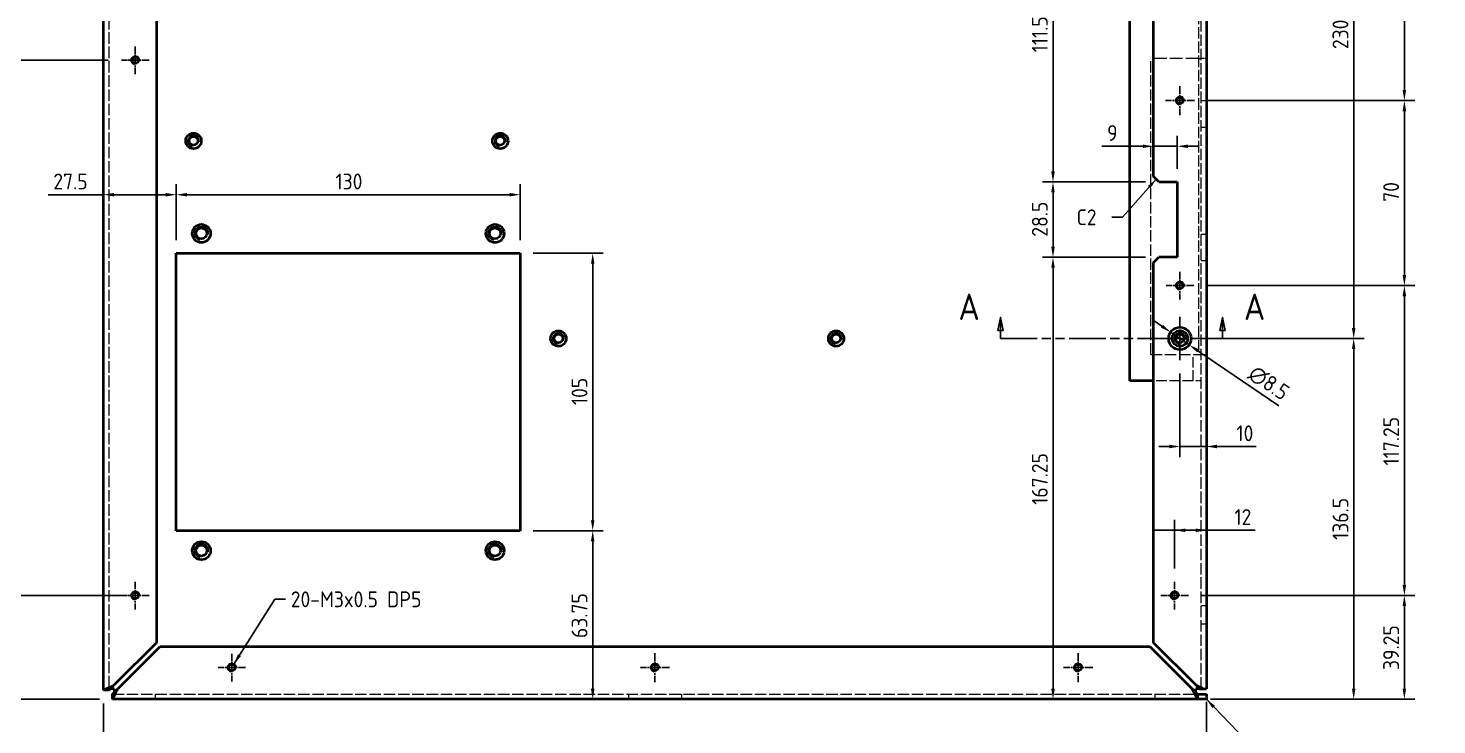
# Model space of a CAD drawing. Header units: millimetres. Extents: x 0 to 2378, y 0 to 1682.
# Drawn here: x 422 to 955, y 344 to 607 of the extents above; entities that cross this region are included whole.
import ezdxf

# ---------------------------------------------------------------- set-up
doc = ezdxf.new("R2010")
doc.units = ezdxf.units.MM
doc.header["$LTSCALE"] = 2
for name, pattern in [('CHAIN', [0.3543, 0.2362, -0.0295, 0.0591, -0.0295]), ('DASHED', [0.2067, 0.1654, -0.0413]), ('DOUBLE_DASH_CHAIN', [1.2403, 0.6614, -0.0827, 0.1654, -0.0827, 0.1654, -0.0827])]:
    doc.linetypes.add(name, pattern=pattern)
for name, color, linetype, lineweight in [('가려진 것(ISO)', 2, 'DASHED', 18), ('가시적인 것(ISO)', 3, 'Continuous', 40), ('가시적인 좁은 것(ISO)', 3, 'Continuous', 35), ('기호(ISO)', 5, 'Continuous', 25), ('단면선(ISO)', 7, 'CHAIN', 25), ('중심 표식(ISO)', 1, 'Continuous', 25), ('치수(ISO)', 2, 'Continuous', 25)]:
    doc.layers.add(name, color=color, linetype=linetype, lineweight=lineweight)
doc.styles.add('부품번호텍스트_PSTEK_POSCO', font='isocp.shx')
doc.styles.add('치수 텍스트_PSTEK_POSCO', font='isocp.shx')
doc.dimstyles.new('치수_PSTEK_POSCO', dxfattribs={"dimscale": 2, "dimtxt": 3, "dimasz": 2, "dimexe": 2, "dimexo": 2.5, "dimgap": 1, "dimtad": 1, "dimrnd": 1e-08, "dimdsep": 46, "dimtxsty": '치수 텍스트_PSTEK_POSCO', "dimcen": 0.09, "dimdle": 10, "dimclrd": 7, "dimclre": 7, "dimclrt": 2, "dimadec": 1, "dimazin": 2, "dimtfac": 1, "dimtmove": 0, "dimatfit": 3, "dimfxl": 0, "dimtolj": 1, "dimlwd": -1, "dimlwe": -1, "dimarcsym": 0})
doc.dimstyles.new('치수_PSTEK_POSCO$7', dxfattribs={"dimscale": 2, "dimtxt": 3, "dimasz": 2, "dimexe": 2, "dimexo": 2.5, "dimgap": 1, "dimtad": 1, "dimrnd": 1e-08, "dimdsep": 46, "dimtxsty": '치수 텍스트_PSTEK_POSCO', "dimcen": 0.09, "dimdle": 10, "dimclrd": 7, "dimclre": 7, "dimclrt": 2, "dimadec": 1, "dimazin": 2, "dimtfac": 1, "dimtmove": 0, "dimatfit": 3, "dimfxl": 0, "dimtolj": 1, "dimlwd": -1, "dimlwe": -1, "dimarcsym": 0})

# ---------------------------------------------------------------- blocks, each defined once
blk = doc.blocks.new('2dTransSection0')
at = {"layer": '단면선(ISO)', "linetype": 'Continuous'}
for p, q in [((394.83, 248.87), (394.33, 246.37)), ((394.83, 246.37), (394.83, 248.87)), ((395.33, 246.37), (394.83, 248.87)), ((436.8, 248.87), (436.3, 246.37)), ((436.8, 246.37), (436.8, 248.87)), ((437.3, 246.37), (436.8, 248.87)), ((394.33, 246.37), (395.33, 246.37)), ((394.83, 244.87), (394.83, 246.37)), ((436.3, 246.37), (437.3, 246.37)), ((436.8, 244.87), (436.8, 246.37)), ((394.83, 244.87), (397.93, 244.87)), ((433.69, 244.87), (436.8, 244.87))]:
    blk.add_line(p, q, dxfattribs=at)
at = {"layer": '단면선(ISO)', "linetype": 'DOUBLE_DASH_CHAIN', "ltscale": 5.222672}
blk.add_line((394.83, 244.87), (436.8, 244.87), dxfattribs=at)
at = {"layer": '단면선(ISO)', "linetype": 'Continuous', "flags": 128}
for points in [[(395.33, 246.37), (394.83, 248.87), (394.33, 246.37), (395.33, 246.37)], [(437.3, 246.37), (436.8, 248.87), (436.3, 246.37), (437.3, 246.37)]]:
    blk.add_lwpolyline(points, dxfattribs=at)
at = {"layer": '단면선(ISO)'}
for points in [[(395.33, 246.37), (394.83, 248.87), (394.33, 246.37), (395.33, 246.37)], [(437.3, 246.37), (436.8, 248.87), (436.3, 246.37), (437.3, 246.37)]]:
    blk.add_solid(points, dxfattribs=at)
at = {"layer": '단면선(ISO)', "char_height": 5, "attachment_point": 7, "style": '부품번호텍스트_PSTEK_POSCO'}
for insert in [(386.85, 248.37), (440.82, 248.37)]:
    blk.add_mtext('A', dxfattribs=dict(at, insert=insert))
blk = doc.blocks.new('*D26')
at = {"layer": 'Defpoints', "color": 0, "transparency": 16777216}
for p in [(416.75, 392.5), (462.47, 392.5), (453.88, 353.25)]:
    blk.add_point(p, dxfattribs=at)
at = {"layer": '치수(ISO)', "color": 7, "transparency": 16777216}
for p, q in [((457.47, 392.5), (412.75, 392.5)), ((416.75, 357.25), (416.75, 388.5)), ((448.88, 353.25), (412.75, 353.25))]:
    blk.add_line(p, q, dxfattribs=at)
for points in [[(416.08, 388.5), (417.42, 388.5), (416.75, 392.5)], [(416.08, 357.25), (417.42, 357.25), (416.75, 353.25)]]:
    blk.add_solid(points, dxfattribs=at)
at = {"layer": '치수(ISO)', "color": 2, "transparency": 16777216, "insert": (411.75, 364.32), "char_height": 6, "attachment_point": 4, "rotation": 90, "style": '치수 텍스트_PSTEK_POSCO'}
blk.add_mtext('\\A1;39.25', dxfattribs=at)
blk = doc.blocks.new('*D27')
at = {"layer": 'Defpoints', "color": 0, "transparency": 16777216}
for p in [(416.75, 595), (457.24, 595), (462.47, 392.5)]:
    blk.add_point(p, dxfattribs=at)
at = {"layer": '치수(ISO)', "color": 7, "transparency": 16777216}
for p, q in [((452.24, 595), (412.75, 595)), ((416.75, 396.5), (416.75, 591)), ((457.47, 392.5), (412.75, 392.5))]:
    blk.add_line(p, q, dxfattribs=at)
for points in [[(416.08, 591), (417.42, 591), (416.75, 595)], [(416.08, 396.5), (417.42, 396.5), (416.75, 392.5)]]:
    blk.add_solid(points, dxfattribs=at)
at = {"layer": '치수(ISO)', "color": 2, "transparency": 16777216, "insert": (411.75, 485.16), "char_height": 6, "attachment_point": 4, "rotation": 90, "style": '치수 텍스트_PSTEK_POSCO'}
blk.add_mtext('\\A1;202.5', dxfattribs=at)
blk = doc.blocks.new('*D28')
at = {"layer": 'Defpoints', "color": 0, "transparency": 16777216}
for p in [(416.75, 795), (462.47, 795), (457.24, 595)]:
    blk.add_point(p, dxfattribs=at)
at = {"layer": '치수(ISO)', "color": 7, "transparency": 16777216}
for p, q in [((457.47, 795), (412.75, 795)), ((416.75, 599), (416.75, 791)), ((452.24, 595), (412.75, 595))]:
    blk.add_line(p, q, dxfattribs=at)
for points in [[(416.08, 791), (417.42, 791), (416.75, 795)], [(416.08, 599), (417.42, 599), (416.75, 595)]]:
    blk.add_solid(points, dxfattribs=at)
at = {"layer": '치수(ISO)', "color": 2, "transparency": 16777216, "insert": (411.75, 689.54), "char_height": 6, "attachment_point": 4, "rotation": 90, "style": '치수 텍스트_PSTEK_POSCO'}
blk.add_mtext('\\A1;200', dxfattribs=at)
blk = doc.blocks.new('*D37')
at = {"layer": 'Defpoints', "color": 0, "transparency": 16777216}
for p in [(857.47, 489.75), (923.17, 489.75), (864.06, 353.25)]:
    blk.add_point(p, dxfattribs=at)
at = {"layer": '치수(ISO)', "color": 7, "transparency": 16777216}
for p, q in [((862.47, 489.75), (927.17, 489.75)), ((923.17, 357.25), (923.17, 485.75)), ((869.06, 353.25), (927.17, 353.25))]:
    blk.add_line(p, q, dxfattribs=at)
for points in [[(922.5, 485.75), (923.83, 485.75), (923.17, 489.75)], [(922.5, 357.25), (923.83, 357.25), (923.17, 353.25)]]:
    blk.add_solid(points, dxfattribs=at)
at = {"layer": '치수(ISO)', "color": 2, "transparency": 16777216, "insert": (918.17, 413.55), "char_height": 6, "attachment_point": 4, "rotation": 90, "style": '치수 텍스트_PSTEK_POSCO'}
blk.add_mtext('\\A1;136.5', dxfattribs=at)
blk = doc.blocks.new('*D43')
at = {"layer": 'Defpoints', "color": 0, "transparency": 16777216}
for p in [(862.97, 579.75), (942.33, 579.75), (862.7, 509.75)]:
    blk.add_point(p, dxfattribs=at)
at = {"layer": '치수(ISO)', "color": 7, "transparency": 16777216}
for p, q in [((867.97, 579.75), (946.33, 579.75)), ((942.33, 513.75), (942.33, 575.75)), ((867.7, 509.75), (946.33, 509.75))]:
    blk.add_line(p, q, dxfattribs=at)
for points in [[(941.66, 575.75), (942.99, 575.75), (942.33, 579.75)], [(941.66, 513.75), (942.99, 513.75), (942.33, 509.75)]]:
    blk.add_solid(points, dxfattribs=at)
at = {"layer": '치수(ISO)', "color": 2, "transparency": 16777216, "insert": (937.33, 541.46), "char_height": 6, "attachment_point": 4, "rotation": 90, "style": '치수 텍스트_PSTEK_POSCO'}
blk.add_mtext('\\A1;70', dxfattribs=at)
blk = doc.blocks.new('*D44')
at = {"layer": 'Defpoints', "color": 0, "transparency": 16777216}
for p in [(862.7, 509.75), (942.33, 509.75), (860.7, 392.5)]:
    blk.add_point(p, dxfattribs=at)
at = {"layer": '치수(ISO)', "color": 7, "transparency": 16777216}
for p, q in [((867.7, 509.75), (946.33, 509.75)), ((942.33, 396.5), (942.33, 505.75)), ((865.7, 392.5), (946.33, 392.5))]:
    blk.add_line(p, q, dxfattribs=at)
for points in [[(941.66, 505.75), (942.99, 505.75), (942.33, 509.75)], [(941.66, 396.5), (942.99, 396.5), (942.33, 392.5)]]:
    blk.add_solid(points, dxfattribs=at)
at = {"layer": '치수(ISO)', "color": 2, "transparency": 16777216, "insert": (937.33, 441.72), "char_height": 6, "attachment_point": 4, "rotation": 90, "style": '치수 텍스트_PSTEK_POSCO'}
blk.add_mtext('\\A1;117.25', dxfattribs=at)
blk = doc.blocks.new('*D45')
at = {"layer": 'Defpoints', "color": 0, "transparency": 16777216}
for p in [(860.7, 392.5), (942.33, 392.5), (864.06, 353.25)]:
    blk.add_point(p, dxfattribs=at)
at = {"layer": '치수(ISO)', "color": 7, "transparency": 16777216}
for p, q in [((865.7, 392.5), (946.33, 392.5)), ((942.33, 357.25), (942.33, 388.5)), ((869.06, 353.25), (946.33, 353.25))]:
    blk.add_line(p, q, dxfattribs=at)
for points in [[(941.66, 388.5), (942.99, 388.5), (942.33, 392.5)], [(941.66, 357.25), (942.99, 357.25), (942.33, 353.25)]]:
    blk.add_solid(points, dxfattribs=at)
at = {"layer": '치수(ISO)', "color": 2, "transparency": 16777216, "insert": (937.32, 364.32), "char_height": 6, "attachment_point": 4, "rotation": 90, "style": '치수 텍스트_PSTEK_POSCO'}
blk.add_mtext('\\A1;39.25', dxfattribs=at)
blk = doc.blocks.new('*D80')
at = {"layer": 'Defpoints', "color": 0, "transparency": 16777216}
for p in [(453.88, 1236.75), (390.78, 353.25), (453.88, 353.25)]:
    blk.add_point(p, dxfattribs=at)
at = {"layer": '치수(ISO)', "color": 7, "transparency": 16777216}
for p, q in [((448.88, 1236.75), (386.78, 1236.75)), ((390.78, 1232.75), (390.78, 357.25)), ((448.88, 353.25), (386.78, 353.25))]:
    blk.add_line(p, q, dxfattribs=at)
for points in [[(390.11, 1232.75), (391.44, 1232.75), (390.78, 1236.75)], [(390.11, 357.25), (391.44, 357.25), (390.78, 353.25)]]:
    blk.add_solid(points, dxfattribs=at)
at = {"layer": '치수(ISO)', "color": 2, "transparency": 16777216, "insert": (385.78, 786.47), "char_height": 6, "attachment_point": 4, "rotation": 90, "style": '치수 텍스트_PSTEK_POSCO'}
blk.add_mtext('\\A1;883.5', dxfattribs=at)
blk = doc.blocks.new('*D81')
at = {"layer": 'Defpoints', "color": 0, "transparency": 16777216}
for p in [(867.47, 357.25), (450.47, 356.66), (867.47, 332.7)]:
    blk.add_point(p, dxfattribs=at)
at = {"layer": '치수(ISO)', "color": 7, "transparency": 16777216}
for p, q in [((450.47, 351.66), (450.47, 328.7)), ((867.47, 352.25), (867.47, 328.7)), ((454.47, 332.7), (863.47, 332.7))]:
    blk.add_line(p, q, dxfattribs=at)
for points in [[(454.47, 333.36), (454.47, 332.03), (450.47, 332.7)], [(863.47, 333.36), (863.47, 332.03), (867.47, 332.7)]]:
    blk.add_solid(points, dxfattribs=at)
at = {"layer": '치수(ISO)', "color": 2, "transparency": 16777216, "insert": (653.87, 337.7), "char_height": 6, "attachment_point": 4, "style": '치수 텍스트_PSTEK_POSCO'}
blk.add_mtext('\\A1;417', dxfattribs=at)
blk = doc.blocks.new('*D150')
at = {"layer": 'Defpoints', "color": 0, "transparency": 16777216}
for p in [(862.7, 649.75), (942.33, 649.75), (862.97, 579.75)]:
    blk.add_point(p, dxfattribs=at)
at = {"layer": '치수(ISO)', "color": 7, "transparency": 16777216}
for p, q in [((867.7, 649.75), (946.33, 649.75)), ((942.33, 583.75), (942.33, 645.75)), ((867.97, 579.75), (946.33, 579.75))]:
    blk.add_line(p, q, dxfattribs=at)
for points in [[(941.66, 645.75), (942.99, 645.75), (942.33, 649.75)], [(941.66, 583.75), (942.99, 583.75), (942.33, 579.75)]]:
    blk.add_solid(points, dxfattribs=at)
at = {"layer": '치수(ISO)', "color": 2, "transparency": 16777216, "insert": (937.33, 611.44), "char_height": 6, "attachment_point": 4, "rotation": 90, "style": '치수 텍스트_PSTEK_POSCO'}
blk.add_mtext('\\A1;70', dxfattribs=at)
blk = doc.blocks.new('*D151')
at = {"layer": 'Defpoints', "color": 0, "transparency": 16777216}
for p in [(867.47, 417.19), (867.47, 417.19), (855.47, 397.72)]:
    blk.add_point(p, dxfattribs=at)
at = {"layer": '치수(ISO)', "color": 7, "transparency": 16777216}
for p, q in [((855.47, 402.72), (855.47, 421.19)), ((851.47, 417.19), (847.47, 417.19)), ((855.47, 417.19), (851.47, 417.19)), ((855.47, 417.19), (867.47, 417.19)), ((859.47, 417.19), (863.47, 417.19)), ((863.47, 417.19), (859.47, 417.19)), ((867.47, 417.19), (871.47, 417.19)), ((871.47, 417.19), (885.85, 417.19))]:
    blk.add_line(p, q, dxfattribs=at)
for points in [[(859.47, 417.86), (859.47, 416.52), (855.47, 417.19)], [(863.47, 417.86), (863.47, 416.52), (867.47, 417.19)]]:
    blk.add_solid(points, dxfattribs=at)
at = {"layer": '치수(ISO)', "color": 2, "transparency": 16777216, "insert": (878.09, 422.19), "char_height": 6, "attachment_point": 4, "style": '치수 텍스트_PSTEK_POSCO'}
blk.add_mtext('\\A1;12', dxfattribs=at)
blk = doc.blocks.new('*D152')
at = {"layer": 'Defpoints', "color": 0, "transparency": 16777216}
for p in [(865.72, 719.75), (923.17, 719.75), (865.72, 489.75)]:
    blk.add_point(p, dxfattribs=at)
at = {"layer": '치수(ISO)', "color": 7, "transparency": 16777216}
for p, q in [((870.72, 719.75), (927.17, 719.75)), ((923.17, 493.75), (923.17, 715.75)), ((870.72, 489.75), (927.17, 489.75))]:
    blk.add_line(p, q, dxfattribs=at)
for points in [[(922.5, 715.75), (923.83, 715.75), (923.17, 719.75)], [(922.5, 493.75), (923.83, 493.75), (923.17, 489.75)]]:
    blk.add_solid(points, dxfattribs=at)
at = {"layer": '치수(ISO)', "color": 2, "transparency": 16777216, "insert": (918.17, 599.25), "char_height": 6, "attachment_point": 4, "rotation": 90, "style": '치수 텍스트_PSTEK_POSCO'}
blk.add_mtext('\\A1;230', dxfattribs=at)
blk = doc.blocks.new('*D157')
at = {"layer": 'Defpoints', "color": 0, "transparency": 16777216}
for p in [(857.47, 481.5), (867.47, 452.59), (867.47, 448.89)]:
    blk.add_point(p, dxfattribs=at)
at = {"layer": '치수(ISO)', "color": 7, "transparency": 16777216}
for p, q in [((857.47, 476.5), (857.47, 444.89)), ((853.47, 448.89), (849.47, 448.89)), ((857.47, 448.89), (867.47, 448.89)), ((871.47, 448.89), (886.24, 448.89))]:
    blk.add_line(p, q, dxfattribs=at)
for points in [[(853.47, 449.56), (853.47, 448.22), (857.47, 448.89)], [(871.47, 449.56), (871.47, 448.22), (867.47, 448.89)]]:
    blk.add_solid(points, dxfattribs=at)
at = {"layer": '치수(ISO)', "color": 2, "transparency": 16777216, "insert": (878.84, 453.89), "char_height": 6, "attachment_point": 4, "style": '치수 텍스트_PSTEK_POSCO'}
blk.add_mtext('\\A1;10', dxfattribs=at)
blk = doc.blocks.new('*D158')
at = {"layer": 'Defpoints', "color": 0, "transparency": 16777216}
for p in [(853.96, 492.14), (860.98, 487.35)]:
    blk.add_point(p, dxfattribs=at)
at = {"layer": '치수(ISO)', "color": 7, "transparency": 16777216}
for p, q in [((850.65, 494.39), (847.35, 496.65)), ((853.96, 492.14), (860.98, 487.35)), ((864.29, 485.1), (894.81, 464.28))]:
    blk.add_line(p, q, dxfattribs=at)
for points in [[(851.03, 494.94), (850.28, 493.84), (853.96, 492.14)], [(864.66, 485.65), (863.91, 484.55), (860.98, 487.35)]]:
    blk.add_solid(points, dxfattribs=at)
at = {"layer": '치수(ISO)', "color": 2, "transparency": 16777216, "insert": (884.37, 477.46), "char_height": 6, "attachment_point": 4, "rotation": 325.7097, "style": '치수 텍스트_PSTEK_POSCO'}
blk.add_mtext('\\A1;∅8.5', dxfattribs=at)
blk = doc.blocks.new('*D159')
at = {"layer": 'Defpoints', "color": 0, "transparency": 16777216}
for p in [(809.47, 520.5), (849.47, 520.5), (864.06, 353.25)]:
    blk.add_point(p, dxfattribs=at)
at = {"layer": '치수(ISO)', "color": 7, "transparency": 16777216}
for p, q in [((844.47, 520.5), (805.47, 520.5)), ((809.47, 357.25), (809.47, 516.5))]:
    blk.add_line(p, q, dxfattribs=at)
for points in [[(808.8, 516.5), (810.14, 516.5), (809.47, 520.5)], [(808.8, 357.25), (810.14, 357.25), (809.47, 353.25)]]:
    blk.add_solid(points, dxfattribs=at)
at = {"layer": '치수(ISO)', "color": 2, "transparency": 16777216, "insert": (804.47, 426.83), "char_height": 6, "attachment_point": 4, "rotation": 90, "style": '치수 텍스트_PSTEK_POSCO'}
blk.add_mtext('\\A1;167.25', dxfattribs=at)
blk = doc.blocks.new('*D160')
at = {"layer": 'Defpoints', "color": 0, "transparency": 16777216}
for p in [(809.47, 549), (849.47, 549), (849.47, 520.5)]:
    blk.add_point(p, dxfattribs=at)
at = {"layer": '치수(ISO)', "color": 7, "transparency": 16777216}
for p, q in [((844.47, 549), (805.47, 549)), ((809.47, 524.5), (809.47, 545)), ((844.47, 520.5), (805.47, 520.5))]:
    blk.add_line(p, q, dxfattribs=at)
for points in [[(808.8, 545), (810.14, 545), (809.47, 549)], [(808.8, 524.5), (810.14, 524.5), (809.47, 520.5)]]:
    blk.add_solid(points, dxfattribs=at)
at = {"layer": '치수(ISO)', "color": 2, "transparency": 16777216, "insert": (804.47, 528.26), "char_height": 6, "attachment_point": 4, "rotation": 90, "style": '치수 텍스트_PSTEK_POSCO'}
blk.add_mtext('\\A1;28.5', dxfattribs=at)
blk = doc.blocks.new('*D161')
at = {"layer": 'Defpoints', "color": 0, "transparency": 16777216}
for p in [(809.47, 660.5), (849.47, 660.5), (849.47, 549)]:
    blk.add_point(p, dxfattribs=at)
at = {"layer": '치수(ISO)', "color": 7, "transparency": 16777216}
for p, q in [((844.47, 660.5), (805.47, 660.5)), ((809.47, 553), (809.47, 656.5)), ((844.47, 549), (805.47, 549))]:
    blk.add_line(p, q, dxfattribs=at)
for points in [[(808.8, 656.5), (810.14, 656.5), (809.47, 660.5)], [(808.8, 553), (810.14, 553), (809.47, 549)]]:
    blk.add_solid(points, dxfattribs=at)
at = {"layer": '치수(ISO)', "color": 2, "transparency": 16777216, "insert": (804.47, 598.04), "char_height": 6, "attachment_point": 4, "rotation": 90, "style": '치수 텍스트_PSTEK_POSCO'}
blk.add_mtext('\\A1;111.5', dxfattribs=at)
blk = doc.blocks.new('*D170')
at = {"layer": 'Defpoints', "color": 0, "transparency": 16777216}
for p in [(847.47, 562.47), (847.47, 561.28), (856.47, 549)]:
    blk.add_point(p, dxfattribs=at)
at = {"layer": '치수(ISO)', "color": 7, "transparency": 16777216}
for p, q in [((856.47, 554), (856.47, 566.47)), ((843.47, 562.47), (827.93, 562.47)), ((856.47, 562.47), (847.47, 562.47)), ((860.47, 562.47), (864.47, 562.47))]:
    blk.add_line(p, q, dxfattribs=at)
for points in [[(843.47, 563.14), (843.47, 561.81), (847.47, 562.47)], [(860.47, 563.14), (860.47, 561.81), (856.47, 562.47)]]:
    blk.add_solid(points, dxfattribs=at)
at = {"layer": '치수(ISO)', "color": 2, "transparency": 16777216, "insert": (829.93, 567.47), "char_height": 6, "attachment_point": 4, "style": '치수 텍스트_PSTEK_POSCO'}
blk.add_mtext('\\A1;9', dxfattribs=at)
blk = doc.blocks.new('*D171')
at = {"layer": 'Defpoints', "color": 0, "transparency": 16777216}
for p in [(607.97, 417), (635.43, 417), (635.43, 353.25)]:
    blk.add_point(p, dxfattribs=at)
at = {"layer": '치수(ISO)', "color": 7, "transparency": 16777216}
for p, q in [((612.97, 417), (639.43, 417)), ((635.43, 357.25), (635.43, 413))]:
    blk.add_line(p, q, dxfattribs=at)
for points in [[(634.76, 413), (636.09, 413), (635.43, 417)], [(634.76, 357.25), (636.09, 357.25), (635.43, 353.25)]]:
    blk.add_solid(points, dxfattribs=at)
at = {"layer": '치수(ISO)', "color": 2, "transparency": 16777216, "insert": (630.43, 376.42), "char_height": 6, "attachment_point": 4, "rotation": 90, "style": '치수 텍스트_PSTEK_POSCO'}
blk.add_mtext('\\A1;63.75', dxfattribs=at)
blk = doc.blocks.new('*D172')
at = {"layer": 'Defpoints', "color": 0, "transparency": 16777216}
for p in [(607.97, 522), (607.97, 417), (635.43, 417)]:
    blk.add_point(p, dxfattribs=at)
at = {"layer": '치수(ISO)', "color": 7, "transparency": 16777216}
for p, q in [((612.97, 522), (639.43, 522)), ((635.43, 518), (635.43, 421)), ((612.97, 417), (639.43, 417))]:
    blk.add_line(p, q, dxfattribs=at)
for points in [[(634.76, 518), (636.09, 518), (635.43, 522)], [(634.76, 421), (636.09, 421), (635.43, 417)]]:
    blk.add_solid(points, dxfattribs=at)
at = {"layer": '치수(ISO)', "color": 2, "transparency": 16777216, "insert": (630.43, 464.57), "char_height": 6, "attachment_point": 4, "rotation": 90, "style": '치수 텍스트_PSTEK_POSCO'}
blk.add_mtext('\\A1;105', dxfattribs=at)
blk = doc.blocks.new('*D173')
at = {"layer": 'Defpoints', "color": 0, "transparency": 16777216}
for p in [(607.97, 544.15), (477.97, 522), (607.97, 522)]:
    blk.add_point(p, dxfattribs=at)
at = {"layer": '치수(ISO)', "color": 7, "transparency": 16777216}
for p, q in [((477.97, 527), (477.97, 548.15)), ((481.97, 544.15), (603.97, 544.15)), ((607.97, 527), (607.97, 548.15))]:
    blk.add_line(p, q, dxfattribs=at)
for points in [[(481.97, 544.82), (481.97, 543.48), (477.97, 544.15)], [(603.97, 544.82), (603.97, 543.48), (607.97, 544.15)]]:
    blk.add_solid(points, dxfattribs=at)
at = {"layer": '치수(ISO)', "color": 2, "transparency": 16777216, "insert": (538.17, 549.15), "char_height": 6, "attachment_point": 4, "style": '치수 텍스트_PSTEK_POSCO'}
blk.add_mtext('\\A1;130', dxfattribs=at)
blk = doc.blocks.new('*D174')
at = {"layer": 'Defpoints', "color": 0, "transparency": 16777216}
for p in [(450.47, 544.15), (477.97, 544.15), (477.97, 522)]:
    blk.add_point(p, dxfattribs=at)
at = {"layer": '치수(ISO)', "color": 7, "transparency": 16777216}
for p, q in [((450.47, 544.15), (429.47, 544.15)), ((473.97, 544.15), (454.47, 544.15)), ((477.97, 527), (477.97, 548.15))]:
    blk.add_line(p, q, dxfattribs=at)
for points in [[(454.47, 544.82), (454.47, 543.48), (450.47, 544.15)], [(473.97, 544.82), (473.97, 543.48), (477.97, 544.15)]]:
    blk.add_solid(points, dxfattribs=at)
at = {"layer": '치수(ISO)', "color": 2, "transparency": 16777216, "insert": (431.47, 549.15), "char_height": 6, "attachment_point": 4, "style": '치수 텍스트_PSTEK_POSCO'}
blk.add_mtext('\\A1;27.5', dxfattribs=at)

msp = doc.modelspace()

# ---------------------------------------------------------------- linework, layer by layer
at = {"layer": '가려진 것(ISO)', "ltscale": 13.090355}
msp.add_line((452.47, 1233.331), (452.47, 356.659), dxfattribs=at)
at = {"layer": '가려진 것(ISO)', "ltscale": 13.072862}
msp.add_line((865.47, 357.245), (865.47, 1232.745), dxfattribs=at)
at = {"layer": '가려진 것(ISO)', "ltscale": 13.019722}
msp.add_line((864.47, 1215.745), (864.47, 483.745), dxfattribs=at)
at = {"layer": '가려진 것(ISO)', "ltscale": 14.513788}
msp.add_line((864.47, 595.745), (846.47, 595.745), dxfattribs=at)
at = {"layer": '가려진 것(ISO)', "ltscale": 12.901145}
for q in [(846.47, 595.745), (862.47, 483.745)]:
    msp.add_line((846.47, 483.745), q, dxfattribs=at)
at = {"layer": '가려진 것(ISO)', "ltscale": 1.994494}
msp.add_line((864.47, 595.745), (865.47, 595.745), dxfattribs=at)
at = {"layer": '가려진 것(ISO)', "ltscale": 1.904597}
for p, q in [((867.47, 595.745), (865.47, 595.745)), ((865.47, 579.745), (867.47, 579.745)), ((865.47, 569.745), (867.47, 569.745)), ((865.47, 529.245), (867.47, 529.245)), ((865.47, 519.245), (867.47, 519.245)), ((862.47, 483.745), (864.47, 483.745)), ((865.47, 483.745), (867.47, 483.745)), ((865.47, 388.745), (867.47, 388.745)), ((865.47, 381.745), (867.47, 381.745)), ((452.47, 357.245), (450.47, 357.245)), ((454.47, 355.245), (454.47, 353.245)), ((469.97, 355.245), (469.97, 353.245)), ((648.97, 355.245), (648.97, 353.245)), ((668.97, 355.245), (668.97, 353.245)), ((847.97, 355.245), (847.97, 353.245)), ((863.47, 355.245), (863.47, 353.245))]:
    msp.add_line(p, q, dxfattribs=at)
at = {"layer": '가려진 것(ISO)', "ltscale": 12.094824}
for q in [(862.47, 483.745), (847.47, 473.745)]:
    msp.add_line((862.47, 473.745), q, dxfattribs=at)
at = {"layer": '가려진 것(ISO)', "ltscale": 0.952248}
msp.add_line((864.47, 483.745), (865.47, 483.745), dxfattribs=at)
at = {"layer": '가려진 것(ISO)', "ltscale": 2.991791}
msp.add_line((865.47, 473.745), (863.47, 473.745), dxfattribs=at)
at = {"layer": '가려진 것(ISO)', "ltscale": 1.495845}
for p, q in [((453.056, 357.245), (452.47, 357.245)), ((454.47, 355.831), (454.47, 355.245)), ((863.47, 355.245), (863.47, 355.831))]:
    msp.add_line(p, q, dxfattribs=at)
at = {"layer": '가려진 것(ISO)', "ltscale": 13.055139}
msp.add_line((453.884, 355.245), (864.056, 355.245), dxfattribs=at)
at = {"layer": '가시적인 것(ISO)'}
for p, q in [((450.47, 356.659), (450.47, 1233.331)), ((867.47, 1232.745), (867.47, 357.245)), ((470.47, 1215.331), (470.47, 374.659)), ((838.47, 473.745), (838.47, 1216.745)), ((847.47, 550.995), (847.47, 658.495)), ((849.47, 548.995), (847.47, 550.995)), ((849.47, 548.995), (856.47, 548.995)), ((856.47, 548.995), (856.47, 520.495)), ((477.97, 521.995), (607.97, 521.995)), ((477.97, 416.995), (477.97, 521.995)), ((607.97, 521.995), (607.97, 416.995)), ((847.47, 518.495), (849.47, 520.495)), ((847.47, 374.659), (847.47, 518.495)), ((856.47, 520.495), (849.47, 520.495)), ((847.47, 473.745), (838.47, 473.745)), ((607.97, 416.995), (477.97, 416.995)), ((470.47, 374.659), (454.47, 358.659)), ((455.884, 357.245), (471.884, 373.245)), ((471.884, 373.245), (846.056, 373.245)), ((846.056, 373.245), (862.056, 357.245)), ((863.47, 358.659), (847.47, 374.659)), ((452.47, 356.659), (454.47, 358.659)), ((454.47, 357.245), (453.056, 357.245)), ((453.884, 355.245), (455.884, 357.245)), ((454.47, 357.245), (454.47, 355.831)), ((862.056, 357.245), (864.056, 355.245)), ((864.884, 357.245), (863.47, 358.659)), ((864.884, 357.245), (863.47, 357.245)), ((863.47, 355.831), (863.47, 357.245)), ((866.299, 357.245), (867.47, 357.245)), ((452.47, 356.659), (450.47, 356.659)), ((453.884, 353.245), (453.884, 355.245)), ((864.056, 353.245), (453.884, 353.245)), ((864.056, 355.245), (867.47, 355.245)), ((867.47, 353.245), (864.056, 353.245)), ((867.47, 355.245), (867.47, 353.245))]:
    msp.add_line(p, q, dxfattribs=at)
for centre, radius in [((462.47, 594.995), 1.23), ((857.47, 579.745), 1.23), ((484.47, 564.495), 2.95), ((484.47, 564.495), 1.621), ((600.47, 564.495), 2.95), ((600.47, 564.495), 1.621), ((487.47, 529.495), 3.45), ((598.47, 529.495), 3.45), ((487.47, 529.495), 2.067), ((598.47, 529.495), 2.067), ((857.47, 509.745), 1.23), ((622.47, 489.745), 2.95), ((622.47, 489.745), 1.621), ((727.47, 489.745), 2.95), ((727.47, 489.745), 1.621), ((857.47, 489.745), 4.25), ((857.47, 489.745), 2.95), ((857.47, 489.745), 1.621), ((487.47, 409.495), 3.45), ((487.47, 409.495), 2.067), ((598.47, 409.495), 3.45), ((598.47, 409.495), 2.067), ((462.47, 392.495), 1.23), ((855.47, 392.495), 1.23), ((498.97, 365.245), 1.23), ((658.97, 365.245), 1.23), ((818.97, 365.245), 1.23)]:
    msp.add_circle(centre, radius, dxfattribs=at)
for points, knots in [([(454.47, 358.659), (453.215, 358.032), (451.976, 357.412), (451.237, 357.043), (450.743, 356.796), (450.579, 356.714), (450.47, 356.659)], [-1.5707963, -1.5707963, -1.5707963, -1.5707963, -0.629655, -0.629655, -0.629655, 0, 0, 0, 0]), ([(453.884, 353.245), (454.011, 353.497), (454.2, 353.875), (454.707, 354.89), (455.046, 355.568), (455.465, 356.406), (455.884, 357.245)], [0, 0, 0, 0, 0.9411413, 0.9411413, 0.9411413, 1.5707963, 1.5707963, 1.5707963, 1.5707963]), ([(862.056, 357.245), (862.683, 355.99), (863.303, 354.751), (863.673, 354.012), (863.92, 353.518), (864.002, 353.354), (864.056, 353.245)], [-1.5707963, -1.5707963, -1.5707963, -1.5707963, -0.629655, -0.629655, -0.629655, 0, 0, 0, 0]), ([(864.884, 357.245), (865.12, 357.245), (865.356, 357.245), (865.827, 357.245), (866.063, 357.245), (866.299, 357.245)], [0, 0, 0, 0, 0.1, 0.1, 0.2, 0.2, 0.2, 0.2])]:
    msp.add_open_spline(points, degree=3, knots=knots, dxfattribs=at)
for points in [[(866.299, 357.245), (865.558, 357.615), (864.517, 358.136), (863.47, 358.659)], [(864.056, 355.245), (864.056, 354.578), (864.056, 353.912), (864.056, 353.245)]]:
    msp.add_open_spline(points, degree=3, dxfattribs=at)
at = {"layer": '가시적인 좁은 것(ISO)'}
for centre, radius in [((462.47, 594.995), 1.5), ((857.47, 579.745), 1.5), ((484.47, 564.495), 2), ((600.47, 564.495), 2), ((487.47, 529.495), 2.5), ((598.47, 529.495), 2.5), ((857.47, 509.745), 1.5), ((622.47, 489.745), 2), ((727.47, 489.745), 2), ((857.47, 489.745), 2), ((487.47, 409.495), 2.5), ((598.47, 409.495), 2.5), ((462.47, 392.495), 1.5), ((855.47, 392.495), 1.5), ((498.97, 365.245), 1.5), ((658.97, 365.245), 1.5), ((818.97, 365.245), 1.5)]:
    msp.add_arc(centre, radius, 350, 260, dxfattribs=at)
at = {"layer": '중심 표식(ISO)', "linetype": 'CHAIN', "ltscale": 5.810959}
for p, q in [((462.47, 600.225), (462.47, 589.766)), ((467.7, 594.995), (457.241, 594.995)), ((857.47, 514.975), (857.47, 504.516)), ((862.7, 509.745), (852.241, 509.745)), ((462.47, 397.725), (462.47, 387.266)), ((855.47, 397.725), (855.47, 387.266)), ((467.7, 392.495), (457.241, 392.495)), ((860.7, 392.495), (850.241, 392.495)), ((498.97, 370.475), (498.97, 360.016)), ((504.2, 365.245), (493.741, 365.245))]:
    msp.add_line(p, q, dxfattribs=at)
at = {"layer": '중심 표식(ISO)', "linetype": 'CHAIN', "ltscale": 6.111541}
for p, q in [((857.47, 585.245), (857.47, 574.245)), ((862.97, 579.745), (851.97, 579.745)), ((658.97, 370.745), (658.97, 359.745)), ((818.97, 370.745), (818.97, 359.745)), ((664.47, 365.245), (653.47, 365.245)), ((824.47, 365.245), (813.47, 365.245))]:
    msp.add_line(p, q, dxfattribs=at)
at = {"layer": '중심 표식(ISO)', "linetype": 'CHAIN', "ltscale": 9.167361}
for p, q in [((857.47, 497.995), (857.47, 481.495)), ((865.72, 489.745), (849.22, 489.745))]:
    msp.add_line(p, q, dxfattribs=at)

# ---------------------------------------------------------------- block references
at = {"layer": '단면선(ISO)', "xscale": 2, "yscale": 2, "zscale": 2}
msp.add_blockref('2dTransSection0', (0, 0), dxfattribs=at)

# ---------------------------------------------------------------- texts
at = {"layer": '기호(ISO)', "color": 2, "insert": (818.38, 535.62), "char_height": 6, "attachment_point": 4, "style": '치수 텍스트_PSTEK_POSCO'}
msp.add_mtext('{C2}', dxfattribs=at)
at = {"layer": '기호(ISO)', "color": 2, "insert": (521.26, 391.067), "char_height": 6, "width": 59.27821, "attachment_point": 4, "line_spacing_factor": 0.525, "style": '치수 텍스트_PSTEK_POSCO'}
msp.add_mtext('{20-M3x0.5 DP5}', dxfattribs=at)

# ---------------------------------------------------------------- dimensions: what is measured, and where the dimension line sits
at = {"layer": '치수(ISO)', "color": 7}
for base, p1, p2, angle, override, picture, middle in [((390.777, 353.245), (453.884, 1236.745), (453.884, 353.245), 270, {"dimdec": 2, "dimtp": 0, "dimtm": 0, "dimtdec": 2, "dimtofl": 0, "dimatfit": 1}, '*D80', (390.777, 794.995)), ((416.75, 794.995), (457.241, 594.995), (462.47, 794.995), 90, {"dimdec": 2, "dimtp": 0, "dimtm": 0, "dimtdec": 2, "dimtofl": 0, "dimatfit": 1}, '*D28', (416.75, 695.015)), ((923.168, 719.745), (865.72, 489.745), (865.72, 719.745), 90, {"dimdec": 2, "dimtp": 0, "dimtm": 0, "dimtdec": 2, "dimtofl": 0, "dimatfit": 1}, '*D152', (923.168, 604.725)), ((809.47, 660.495), (849.47, 548.995), (849.47, 660.495), 90, {"dimdec": 2, "dimtp": 0, "dimtm": 0, "dimtdec": 2, "dimtofl": 0, "dimatfit": 1}, '*D161', (809.47, 604.765)), ((942.326, 649.745), (862.97, 579.745), (862.7, 649.745), 90, {"dimdec": 2, "dimtp": 0, "dimtm": 0, "dimtdec": 2, "dimtofl": 0, "dimatfit": 1}, '*D150', (942.326, 614.745)), ((416.75, 594.995), (462.47, 392.495), (457.241, 594.995), 90, {"dimdec": 2, "dimtp": 0, "dimtm": 0, "dimtdec": 2, "dimtofl": 0, "dimatfit": 1}, '*D27', (416.75, 493.765)), ((942.326, 579.745), (862.7, 509.745), (862.97, 579.745), 90, {"dimdec": 2, "dimtp": 0, "dimtm": 0, "dimtdec": 2, "dimtofl": 0, "dimatfit": 1}, '*D43', (942.326, 544.765)), ((847.47, 562.472), (856.47, 548.995), (847.47, 561.285), 180, {"dimdec": 2, "dimse2": 1, "dimtp": 0, "dimtm": 0, "dimtdec": 2, "dimtofl": 1, "dimatfit": 1}, '*D170', (831.456, 562.472)), ((607.97, 544.152), (477.97, 521.995), (607.97, 521.995), 180, {"dimdec": 2, "dimtp": 0, "dimtm": 0, "dimtdec": 2, "dimtofl": 0, "dimatfit": 1}, '*D173', (542.97, 544.152)), ((809.47, 548.995), (849.47, 520.495), (849.47, 548.995), 90, {"dimdec": 2, "dimtp": 0, "dimtm": 0, "dimtdec": 2, "dimtofl": 0, "dimatfit": 1}, '*D160', (809.47, 534.765)), ((635.427, 416.995), (607.97, 521.995), (607.97, 416.995), 90, {"dimdec": 2, "dimtp": 0, "dimtm": 0, "dimtdec": 2, "dimtofl": 0, "dimatfit": 1}, '*D172', (635.427, 469.495)), ((809.47, 520.495), (864.056, 353.245), (849.47, 520.495), 90, {"dimdec": 2, "dimse1": 1, "dimtp": 0, "dimtm": 0, "dimtdec": 2, "dimtofl": 0, "dimatfit": 1}, '*D159', (809.47, 436.85)), ((942.326, 509.745), (860.7, 392.495), (862.7, 509.745), 90, {"dimdec": 2, "dimtp": 0, "dimtm": 0, "dimtdec": 2, "dimtofl": 0, "dimatfit": 1}, '*D44', (942.326, 451.14)), ((923.168, 489.745), (864.056, 353.245), (857.47, 489.745), 90, {"dimdec": 2, "dimtp": 0, "dimtm": 0, "dimtdec": 2, "dimtofl": 0, "dimatfit": 1}, '*D37', (923.168, 421.475)), ((867.47, 448.889), (857.47, 481.495), (867.47, 452.588), 180, {"dimdec": 2, "dimse2": 1, "dimtp": 0, "dimtm": 0, "dimtdec": 2, "dimtofl": 1, "dimatfit": 1}, '*D157', (881.539, 448.889)), ((867.47, 417.191), (855.47, 397.725), (867.47, 417.191), 180, {"dimdec": 2, "dimse2": 1, "dimtp": 0, "dimtm": 0, "dimtdec": 2, "dimatfit": 2}, '*D151', (880.974, 417.191)), ((635.427, 416.995), (635.427, 353.245), (607.97, 416.995), 90, {"dimdec": 2, "dimse1": 1, "dimtp": 0, "dimtm": 0, "dimtdec": 2, "dimtofl": 0, "dimatfit": 1}, '*D171', (635.427, 385.12)), ((416.75, 392.495), (453.884, 353.245), (462.47, 392.495), 90, {"dimdec": 2, "dimtp": 0, "dimtm": 0, "dimtdec": 2, "dimtofl": 0, "dimatfit": 1}, '*D26', (416.75, 372.85)), ((942.326, 392.495), (864.056, 353.245), (860.7, 392.495), 90, {"dimdec": 2, "dimtp": 0, "dimtm": 0, "dimtdec": 2, "dimtofl": 0, "dimatfit": 1}, '*D45', (942.326, 372.85))]:
    dim = msp.add_linear_dim(base=base, p1=p1, p2=p2, angle=angle, dimstyle='치수_PSTEK_POSCO', override=override, dxfattribs=at)
    dim.commit()
    dim.dimension.update_dxf_attribs({"geometry": picture, "text_midpoint": middle, "dimtype": 160})
for base, p1, p2, override, picture, middle in [((477.97, 544.152), (450.47, 544.152), (477.97, 521.995), {"dimdec": 2, "dimse1": 1, "dimtp": 0, "dimtm": 0, "dimtdec": 2, "dimtofl": 0, "dimatfit": 2}, '*D174', (437.97, 544.152)), ((867.47, 332.695), (450.47, 356.659), (867.47, 357.245), {"dimdec": 2, "dimtp": 0, "dimtm": 0, "dimtdec": 2, "dimtofl": 0, "dimatfit": 1}, '*D81', (658.97, 332.695))]:
    dim = msp.add_linear_dim(base=base, p1=p1, p2=p2, dimstyle='치수_PSTEK_POSCO', override=override, dxfattribs=at)
    dim.commit()
    dim.dimension.update_dxf_attribs({"geometry": picture, "text_midpoint": middle, "dimtype": 160})
dim = msp.add_diameter_dim_2p(p1=(853.959, 492.14), p2=(860.982, 487.351), dimstyle='치수_PSTEK_POSCO', override={"dimdec": 2, "dimlfac": 1, "dimtp": 0, "dimtm": 0, "dimtdec": 2, "dimatfit": 2}, dxfattribs=at)
dim.commit()
dim.dimension.update_dxf_attribs({"geometry": '*D158', "text_midpoint": (887.353, 469.368), "dimtype": 163})

# ---------------------------------------------------------------- leaders
at = {"layer": '기호(ISO)', "color": 7, "annotation_type": 0, "has_hookline": 1}
for points, hookline_direction, text_width in [([(848.47, 549.995), (835.72, 535.62), (831.72, 535.62)], 1, 7.24), ([(499.72, 366.544), (515.26, 391.067), (519.26, 391.067)], 0, 51.401), ([(867.47, 353.245), (896.036, 323.679), (900.036, 323.679)], 0, 89.759)]:
    msp.add_leader(points, dimstyle='치수_PSTEK_POSCO$7', override={"dimtad": 0}, dxfattribs=dict(at, hookline_direction=hookline_direction, text_width=text_width))

doc.saveas('drawing.dxf')
